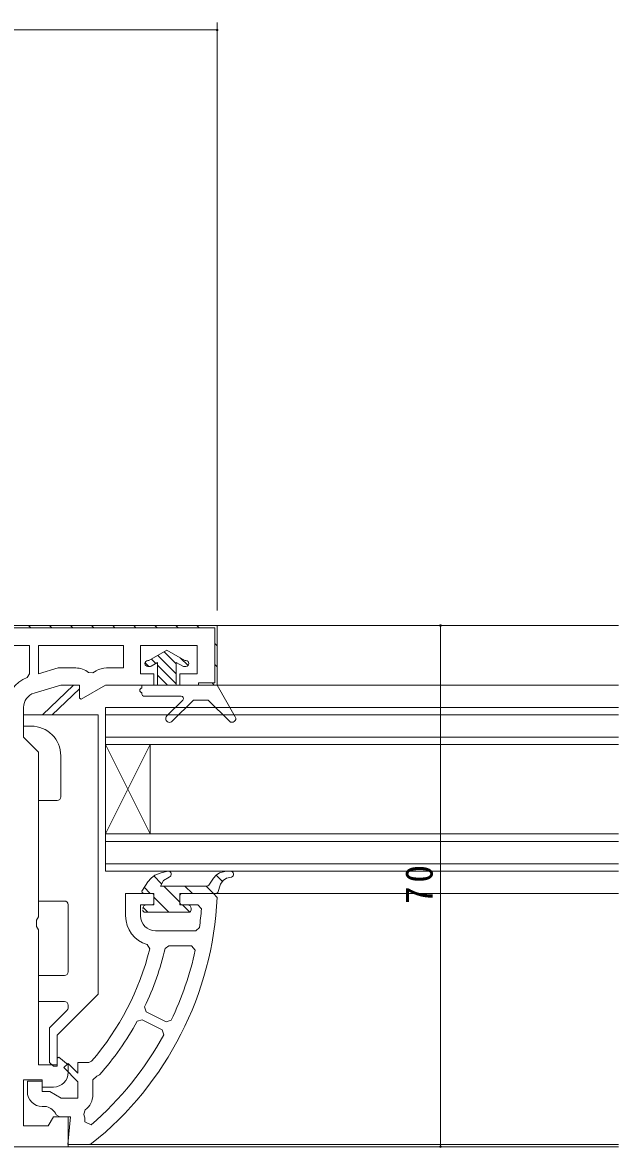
# Model space of a CAD drawing. Units: millimetres on the paper. Extents: x -420 to 373, y -297 to 267.
# Drawn here: x 20.3 to 100.4, y -152.2 to -1.1 of the extents above; entities that cross this region are included whole.
import ezdxf

# ---------------------------------------------------------------- set-up
doc = ezdxf.new("R2010")
doc.units = ezdxf.units.MM
for name, color, linetype, lineweight in [('0-3_YKK_12', 2, 'Continuous', 9), ('0-4_YKK_D', 6, 'Continuous', 9), ('0-6_YKK_13', 4, 'Continuous', 9), ('0-7_YKK_11', 7, 'Continuous', 9)]:
    doc.layers.add(name, color=color, linetype=linetype, lineweight=lineweight)
doc.styles.add('ＭＳ ゴシック', font='')
doc.styles.get('ＭＳ ゴシック').set_extended_font_data('MS Gothic')

msp = doc.modelspace()

# ---------------------------------------------------------------- linework, layer by layer
at = {"layer": '0-3_YKK_12'}
for p, q in [((45.986, -82.073), (100.398, -82.073)), ((45.986, -90.073), (100.398, -90.073)), ((31.488, -93.069), (100.398, -93.069)), ((31.488, -98.069), (31.488, -93.069)), ((31.488, -94.069), (100.398, -94.069)), ((31.488, -97.069), (100.398, -97.069)), ((31.488, -98.069), (100.398, -98.069)), ((31.488, -98.069), (31.488, -110.069)), ((31.488, -98.069), (37.488, -110.069)), ((31.488, -110.069), (37.488, -98.069)), ((37.488, -98.069), (37.488, -110.069)), ((31.488, -110.069), (100.398, -110.069)), ((31.488, -115.069), (31.488, -110.069)), ((31.488, -111.069), (100.398, -111.069)), ((31.488, -114.069), (100.398, -114.069)), ((31.488, -115.069), (100.398, -115.069)), ((45.986, -118.073), (100.398, -118.073)), ((25.986, -152.073), (100.398, -152.073)), ((29.311, -151.773), (100.398, -151.773))]:
    msp.add_line(p, q, dxfattribs=at)
at = {"layer": '0-4_YKK_D'}
for p, q in [((46.486, -80.073), (46.486, -1.073)), ((-83.514, -2.073), (46.486, -2.073)), ((76.483, -82.073), (76.483, -152.073))]:
    msp.add_line(p, q, dxfattribs=at)
for centre, start, end in [((46.486, -2.073), 0, 180), ((46.486, -2.073), 180, 0), ((76.483, -82.073), 90, 270), ((76.483, -82.073), 270, 90), ((76.483, -152.073), 90, 270), ((76.483, -152.073), 270, 90)]:
    msp.add_arc(centre, 0.106, start, end, dxfattribs=at)
at = {"layer": '0-6_YKK_13'}
for p, q in [((39.736, -85.373), (37.311, -86.773)), ((38.507, -86.082), (40.986, -88.561)), ((39.361, -85.589), (40.986, -87.214)), ((39.736, -85.373), (42.161, -86.773)), ((36.8, -87.069), (37.304, -87.573)), ((37.186, -86.773), (37.311, -86.773)), ((37.186, -87.573), (37.418, -87.573)), ((38.486, -87.018), (37.618, -87.519)), ((37.653, -86.575), (38.239, -87.161)), ((38.486, -87.018), (38.486, -90.073)), ((38.486, -87.408), (40.986, -89.908)), ((40.986, -87.018), (41.853, -87.519)), ((40.986, -87.018), (40.986, -90.073)), ((41.524, -86.406), (42.572, -87.453)), ((42.053, -87.573), (42.286, -87.573)), ((42.161, -86.773), (42.286, -86.773)), ((38.486, -88.755), (39.804, -90.073)), ((23.005, -94.074), (27.182, -90.074)), ((27.982, -90.574), (24.32, -94.074)), ((27.182, -90.074), (27.982, -90.074)), ((27.982, -90.074), (27.982, -90.574)), ((36.386, -90.073), (36.386, -90.473)), ((36.386, -90.073), (46.486, -90.073)), ((48.92, -94.325), (46.486, -90.073)), ((36.386, -91.073), (36.386, -91.273)), ((36.686, -91.573), (41.647, -91.573)), ((39.725, -94.219), (41.859, -92.085)), ((43.286, -92.073), (40.432, -94.927)), ((43.286, -92.073), (45.286, -92.073)), ((45.286, -92.073), (48.132, -94.926)), ((20.482, -94.074), (20.482, -95.574)), ((30.482, -94.074), (20.482, -94.074)), ((30.482, -131.574), (30.482, -94.074)), ((20.482, -95.574), (21.482, -95.574)), ((25.482, -99.574), (25.482, -105.074)), ((37.965, -115.706), (39.005, -116.746)), ((46.346, -115.602), (47.188, -116.444)), ((36.665, -117.234), (37.504, -118.073)), ((45.12, -117.073), (38.851, -117.073)), ((39.332, -117.073), (41.486, -119.227)), ((42.16, -117.073), (43.16, -118.073)), ((44.989, -117.073), (45.989, -118.073)), ((36.686, -118.073), (37.786, -118.073)), ((37.986, -118.273), (37.986, -119.373)), ((37.986, -118.555), (40.004, -120.573)), ((41.486, -119.373), (41.486, -118.273)), ((41.686, -118.073), (46.309, -118.073)), ((26.482, -119.574), (26.482, -128.574)), ((36.513, -119.911), (37.175, -120.573)), ((36.786, -120.573), (42.686, -120.573)), ((37.786, -119.573), (36.986, -119.573)), ((42.486, -119.573), (41.686, -119.573)), ((41.832, -119.573), (42.807, -120.548)), ((42.986, -120.273), (42.986, -120.073)), ((24.982, -137.074), (30.482, -131.574)), ((26.336, -133.74), (23.982, -136.094)), ((26.482, -133.074), (26.482, -133.387))]:
    msp.add_line(p, q, dxfattribs=at)
for points in [[(24.982, -105.574), (22.482, -105.574), (22.482, -119.074), (25.982, -119.074)], [(36.44, -117.601), (37.181, -116.477), (37.607, -115.999), (38.099, -115.62), (38.941, -115.278), (39.874, -115.073)], [(40.047, -115.851), (39.285, -116.331), (38.851, -117.073)], [(48.271, -115.073), (47.521, -115.106), (46.814, -115.289), (46.362, -115.588), (45.977, -115.997), (45.357, -116.958)], [(48.388, -115.862), (47.753, -115.99), (47.284, -116.331), (46.95, -116.818), (46.572, -117.919)], [(25.982, -129.074), (22.482, -129.074), (22.482, -132.574), (25.982, -132.574)], [(23.982, -136.094), (23.982, -140.774), (24.482, -141.274), (24.982, -141.274), (24.982, -137.074)]]:
    msp.add_lwpolyline(points, dxfattribs=at)
for centre, radius, start, end in [((37.186, -87.173), 0.4, 90, 270), ((37.418, -87.173), 0.4, 270, 300), ((42.053, -87.173), 0.4, 239.99998, 270), ((42.286, -87.173), 0.4, 270, 90), ((36.386, -90.773), 0.3, 90, 270), ((36.686, -91.273), 0.3, 180, 270), ((41.647, -91.873), 0.3, 315.00002, 90), ((40.079, -94.573), 0.5, 134.99983, 314.99998), ((48.486, -94.573), 0.5, 224.92854, 29.79002), ((21.482, -99.574), 4, 0, 90), ((24.982, -105.074), 0.5, 270, 0), ((39.927, -115.47), 0.4, 287.50182, 97.53671), ((48.299, -115.472), 0.4, 282.92345, 94.00937), ((36.686, -117.773), 0.3, 145.07382, 270), ((45.12, -116.773), 0.3, 270, 322.01115), ((25.982, -119.574), 0.5, 0, 90), ((37.786, -118.273), 0.2, 0, 90), ((37.786, -119.373), 0.2, 270, 0), ((41.686, -118.273), 0.2, 90, 180), ((41.686, -119.373), 0.2, 180, 270), ((46.309, -117.773), 0.3, 270, 330.92523), ((36.986, -120.073), 0.5, 90, 180), ((36.786, -120.273), 0.3, 180, 270), ((42.486, -120.073), 0.5, 0, 89.99998), ((42.686, -120.273), 0.3, 270, 0), ((25.982, -128.574), 0.5, 270, 0), ((25.982, -133.074), 0.5, 0, 90), ((25.982, -133.387), 0.5, 314.99998, 0)]:
    msp.add_arc(centre, radius, start, end, dxfattribs=at)
at = {"layer": '0-7_YKK_11'}
for p, q in [((21.138, -82.073), (21.438, -82.373)), ((23.966, -82.073), (24.266, -82.373)), ((26.794, -82.073), (27.094, -82.373)), ((29.623, -82.073), (29.923, -82.373)), ((32.451, -82.073), (32.751, -82.373)), ((35.28, -82.073), (35.58, -82.373)), ((38.108, -82.073), (38.408, -82.373)), ((40.937, -82.073), (41.237, -82.373)), ((43.765, -82.073), (44.065, -82.373)), ((46.186, -84.494), (46.486, -84.794)), ((21.286, -84.773), (-25.914, -84.773)), ((33.886, -84.773), (22.486, -84.773)), ((46.186, -87.322), (46.486, -87.622)), ((43.986, -89.773), (46.186, -89.773)), ((45.808, -89.773), (46.096, -90.061)), ((43.599, -123.073), (38.186, -123.073)), ((43.599, -123.073), (38.186, -123.073)), ((44.094, -122.644), (43.599, -123.073)), ((37.074, -124.915), (37.42, -125.517)), ((39.493, -125.458), (39.979, -125.073)), ((39.09, -136.378), (36.416, -135.016)), ((39.302, -137.063), (39.09, -136.378)), ((28.736, -147.109), (28.558, -147.693)), ((28.713, -148.727), (29.538, -149.138))]:
    msp.add_line(p, q, dxfattribs=at)
for points in [[(46.486, -82.073), (-83.514, -82.073)], [(43.986, -89.773), (46.186, -89.773), (46.186, -82.373), (-83.214, -82.373), (-83.214, -95.773), (-81.014, -95.773), (-81.014, -96.073), (-83.014, -96.073)], [(21.911, -91.145), (25.486, -90.073), (27.986, -90.073), (27.986, -91.832), (28.213, -91.963), (31.486, -90.073), (37.986, -90.073), (37.986, -88.573), (36.186, -88.573), (36.186, -84.773), (43.786, -84.773), (43.786, -88.573), (41.486, -88.573), (41.486, -90.073), (46.486, -90.073), (46.486, -82.073)], [(21.286, -84.773), (-25.914, -84.773), (-25.914, -96.873), (18.186, -96.873), (18.186, -93.061)], [(20.963, -89.04), (21.286, -88.572), (21.286, -84.773)], [(33.886, -84.773), (22.486, -84.773), (22.486, -88.572), (25.148, -87.773), (27.486, -87.773)], [(31.62, -87.773), (33.886, -87.773), (33.886, -84.773)], [(29.212, -88.368), (29.77, -88.408), (30.22, -88.148)], [(45.986, -90.073), (43.986, -90.073), (43.986, -89.773)], [(26.486, -142.073), (26.486, -141.073), (25.231, -140.052), (24.986, -140.168), (24.986, -141.073), (22.486, -141.073), (22.486, -122.939), (22.236, -122.506), (22.236, -121.64), (22.486, -121.207), (22.486, -99.073), (20.486, -97.073), (20.486, -93.061)], [(36.186, -121.073), (36.186, -119.573), (37.986, -119.573), (37.986, -118.073), (34.186, -118.073), (34.186, -121.073)], [(46.485, -118.596), (45.986, -118.073), (41.486, -118.073), (41.486, -119.573), (43.884, -119.573), (44.382, -120.115)], [(39.979, -125.073), (43.056, -125.073), (43.544, -125.68)], [(40.315, -135.081), (39.638, -135.31), (36.964, -133.948), (36.739, -133.287)], [(39.09, -136.378), (36.416, -135.016), (35.75, -135.221)], [(29.616, -140.599), (29.236, -140.773), (27.786, -140.773), (27.786, -142.207), (26.469, -140.89), (25.903, -141.456), (27.786, -143.339), (27.786, -145.573), (25.545, -145.573), (23.986, -144.673), (22.986, -144.673), (22.986, -143.273), (20.986, -143.273), (20.986, -144.673)], [(-44.514, -152.073), (26.486, -152.073), (26.486, -148.073), (24.486, -148.073), (23.793, -149.273), (20.486, -149.273), (20.486, -143.073), (22.986, -143.073)], [(22.986, -143.073), (22.986, -144.073), (24.486, -144.073)], [(30.686, -142.413), (30.299, -142.581), (29.786, -143.081), (29.786, -145.073)], [(22.986, -146.673), (23.429, -146.673), (23.55, -146.688)], [(24.878, -147.784), (25.331, -148.073), (26.764, -148.073), (26.44, -151.773), (29.311, -151.773), (29.623, -151.664)]]:
    msp.add_lwpolyline(points, dxfattribs=at)
for centre, radius, start, end in [((22.486, -93.061), 4.3, 110.74236, 180.00002), ((27.486, -90.573), 2.8, 51.94031, 90), ((31.62, -90.573), 2.8, 89.99998, 120), ((22.486, -93.061), 2, 106.69922, 180), ((1.534, -116.507), 45, 308.62424, 357.33907), ((1.534, -116.507), 43, 351.7943, 355.187), ((38.186, -121.073), 4, 179.99998, 253.86119), ((38.186, -121.073), 2, 180, 269.99998), ((1.534, -116.507), 37, 319.37383, 345.90544), ((1.534, -116.507), 39, 334.5159, 346.73137), ((1.534, -116.507), 43, 334.40886, 347.68326), ((1.534, -116.507), 39, 318.37411, 331.32433), ((1.534, -116.507), 43, 310.63693, 331.44263), ((24.486, -142.073), 2, 270, 359.99998), ((22.986, -144.673), 2, 180, 269.99998), ((27.286, -145.073), 2.5, 305.45689, 0.00002), ((23.064, -148.628), 2, 24.96335, 75.9453), ((26.218, -148.573), 2.5, 356.45901, 20.6167)]:
    msp.add_arc(centre, radius, start, end, dxfattribs=at)

# ---------------------------------------------------------------- texts
at = {"layer": '0-4_YKK_D', "color": 3, "insert": (75.483, -119.473), "char_height": 3.666, "attachment_point": 7, "rotation": 90, "style": 'ＭＳ ゴシック'}
msp.add_mtext('\\T1.21;\\W0.95;70', dxfattribs=at)

doc.saveas('drawing.dxf')
